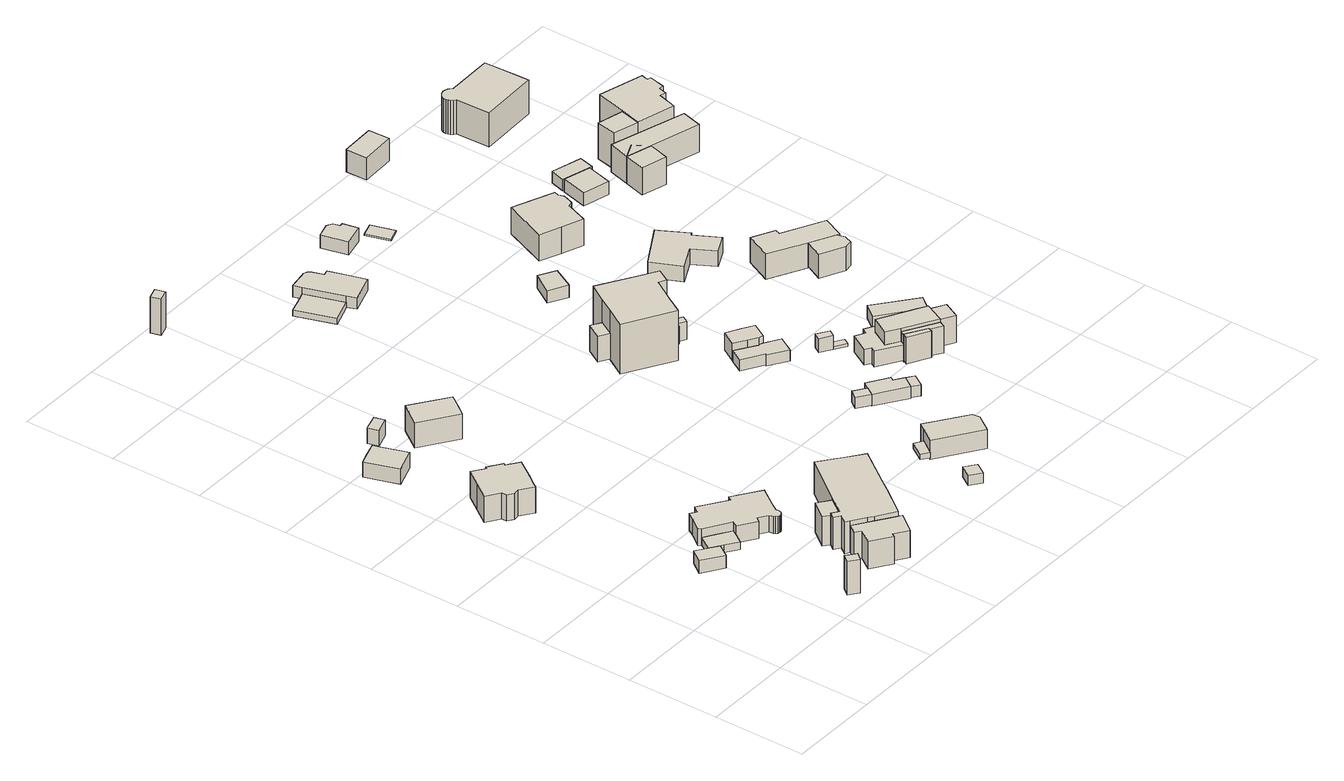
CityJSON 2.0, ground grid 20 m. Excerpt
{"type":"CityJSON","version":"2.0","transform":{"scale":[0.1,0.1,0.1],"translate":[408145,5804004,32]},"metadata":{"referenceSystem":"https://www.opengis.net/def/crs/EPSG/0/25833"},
"CityObjects":{
"building1":{"type":"Building","attributes":{"Gemeindeschluessel":"11000009","BezugspunktDach":"2200","function":"31001_2000","measuredHeight":2.86,"storeysAboveGround":1},"address":[{"country":"Germany","locality":"Berlin","thoroughfareNumber":"28 (1)","thoroughfareName":"Imkerweg"}],"geometry":[{"type":"Solid","lod":"1","boundaries":[[[[0,1,2,3]],[[4,5,6,7]],[[4,7,3,2]],[[5,4,2,1]],[[6,5,1,0]],[[7,6,0,3]]]]}]},
"building2":{"type":"Building","attributes":{"Gemeindeschluessel":"11000009","BezugspunktDach":"2200","function":"51009_1610","measuredHeight":7.59,"storeysAboveGround":0},"address":[{"country":"Germany","locality":"Berlin"}],"geometry":[{"type":"Solid","lod":"1","boundaries":[[[[8,9,10,11]],[[12,13,14,15]],[[12,15,11,10]],[[13,12,10,9]],[[14,13,9,8]],[[15,14,8,11]]]]}]},
"building3":{"type":"Building","attributes":{"Gemeindeschluessel":"11000009","BezugspunktDach":"2200","function":"31001_1010","measuredHeight":8.49,"storeysAboveGround":1},"address":[{"country":"Germany","locality":"Berlin","thoroughfareNumber":"31","thoroughfareName":"Imkerweg"}],"geometry":[{"type":"Solid","lod":"1","boundaries":[[[[16,17,18,19,20,21,22,23,24,25,26,27,28,29,30]],[[31,32,33,34,35,36,37,38,39,40,41,42,43,44,45]],[[31,45,30,29]],[[32,31,29,28]],[[33,32,28,27]],[[34,33,27,26]],[[35,34,26,25]],[[36,35,25,24]],[[37,36,24,23]],[[38,37,23,22]],[[39,38,22,21]],[[40,39,21,20]],[[41,40,20,19]],[[42,41,19,18]],[[43,42,18,17]],[[44,43,17,16]],[[45,44,16,30]]]]}]},
"building4":{"type":"Building","attributes":{"Gemeindeschluessel":"11000009","BezugspunktDach":"2200","function":"31001_2000","measuredHeight":2.81,"storeysAboveGround":1},"address":[{"country":"Germany","locality":"Berlin","thoroughfareNumber":"30 (1)","thoroughfareName":"Imkerweg"}],"geometry":[{"type":"Solid","lod":"1","boundaries":[[[[46,47,48,49,50,51,52]],[[53,54,55,56,57,58,59]],[[53,59,52,51]],[[54,53,51,50]],[[55,54,50,49]],[[56,55,49,48]],[[57,56,48,47]],[[58,57,47,46]],[[59,58,46,52]]]]}]},
"building5":{"type":"Building","attributes":{"Gemeindeschluessel":"11000009","BezugspunktDach":"2200","function":"31001_2463","measuredHeight":4.18,"storeysAboveGround":1},"address":[{"country":"Germany","locality":"Berlin","thoroughfareNumber":"9","thoroughfareName":"Weiselpfad"}],"geometry":[{"type":"Solid","lod":"1","boundaries":[[[[60,61,62,63,64]],[[65,66,67,68,69]],[[65,69,64,63]],[[66,65,63,62]],[[67,66,62,61]],[[68,67,61,60]],[[69,68,60,64]]]]}]},
"building6":{"type":"Building","attributes":{"Gemeindeschluessel":"11000009","BezugspunktDach":"2200","function":"31001_1010","measuredHeight":4.32,"storeysAboveGround":1},"address":[{"country":"Germany","locality":"Berlin","thoroughfareNumber":"30","thoroughfareName":"Imkerweg"}],"geometry":[{"type":"Solid","lod":"1","boundaries":[[[[70,71,72,73,74,75,76,77,78,79,80,81,82,83,84,85,86,87,88,89,90,91,92,93,94,95]],[[96,97,98,99,100,101,102,103,104,105,106,107,108,109,110,111,112,113,114,115,116,117,118,119,120,121]],[[96,121,95,94]],[[97,96,94,93]],[[98,97,93,92]],[[99,98,92,91]],[[100,99,91,90]],[[101,100,90,89]],[[102,101,89,88]],[[103,102,88,87]],[[104,103,87,86]],[[105,104,86,85]],[[106,105,85,84]],[[107,106,84,83]],[[108,107,83,82]],[[109,108,82,81]],[[110,109,81,80]],[[111,110,80,79]],[[112,111,79,78]],[[113,112,78,77]],[[114,113,77,76]],[[115,114,76,75]],[[116,115,75,74]],[[117,116,74,73]],[[118,117,73,72]],[[119,118,72,71]],[[120,119,71,70]],[[121,120,70,95]]]]}]},
"building7":{"type":"Building","attributes":{"Gemeindeschluessel":"11000009","BezugspunktDach":"2200","function":"31001_2723","measuredHeight":3.62,"storeysAboveGround":1},"address":[{"country":"Germany","locality":"Berlin","thoroughfareNumber":"7 (1)","thoroughfareName":"Weiselpfad"}],"geometry":[{"type":"Solid","lod":"1","boundaries":[[[[122,123,124,125]],[[126,127,128,129]],[[126,129,125,124]],[[127,126,124,123]],[[128,127,123,122]],[[129,128,122,125]]]]}]},
"building8":{"type":"Building","attributes":{"Gemeindeschluessel":"11000009","BezugspunktDach":"2200","function":"31001_1010","measuredHeight":7.06,"storeysAboveGround":1},"address":[{"country":"Germany","locality":"Berlin","thoroughfareNumber":"7","thoroughfareName":"Weiselpfad"}],"geometry":[{"type":"Solid","lod":"1","boundaries":[[[[130,131,132,133,134]],[[135,136,137,138,139]],[[135,139,134,133]],[[136,135,133,132]],[[137,136,132,131]],[[138,137,131,130]],[[139,138,130,134]]]]}]},
"building9":{"type":"Building","attributes":{"Gemeindeschluessel":"11000009","function":"31001_1010"},"address":[{"country":"Germany","locality":"Berlin","thoroughfareNumber":"28","thoroughfareName":"Imkerweg"}],"children":["building9-1","building9-2","building9-3"]},
"building9-1":{"type":"BuildingPart","attributes":{"BezugspunktDach":"2200","measuredHeight":8.2,"storeysAboveGround":1},"parents":["building9"],"geometry":[{"type":"MultiSurface","lod":"1","boundaries":[[[140,141,142,143,144,145,146,147,148,149,150,151,152,153,154,155]],[[156,157,158,159,160,161,162,163,164,165,166,167,168,169,170,171]],[[156,171,155,154]],[[172,173,154,153]],[[174,172,153,152]],[[159,158,152,151]],[[160,159,151,150]],[[161,160,150,149]],[[162,161,149,148]],[[163,162,148,147]],[[164,163,147,146]],[[165,164,146,145]],[[175,176,145,144]],[[177,175,144,143]],[[168,178,177,167,143,142]],[[169,168,142,141]],[[170,169,141,140]],[[171,170,140,155]],[[157,156,173,172]],[[179,158,157,172,174]],[[166,165,176,175]],[[167,166,175,177]],[[167,177,178,168]]]}]},
"building9-2":{"type":"BuildingPart","attributes":{"BezugspunktDach":"2200","measuredHeight":6.2,"storeysAboveGround":1},"parents":["building9"],"geometry":[{"type":"MultiSurface","lod":"1","boundaries":[[[180,181,182,183,176,178,184,185,186]],[[187,188,168,165,189,190,191,192,193]],[[187,193,186,185]],[[188,187,185,184]],[[168,188,184,178]],[[194,166,165]],[[189,165,176,183]],[[190,189,183,182]],[[191,190,182,181]],[[192,191,181,180]],[[193,192,180,186]],[[165,166,175,176]],[[167,177,175,166,194]],[[178,177,167,168]]]}]},
"building9-3":{"type":"BuildingPart","attributes":{"BezugspunktDach":"2200","measuredHeight":6.76,"storeysAboveGround":1},"parents":["building9"],"geometry":[{"type":"Solid","lod":"1","boundaries":[[[[173,172,174,195,196]],[[197,158,157,156,198]],[[197,198,196,195]],[[158,197,195,174]],[[198,156,173,196]],[[157,158,174,172]],[[172,173,156,157]]]]}]},
"building10":{"type":"Building","attributes":{"Gemeindeschluessel":"11000009","BezugspunktDach":"2200","function":"51009_1610","measuredHeight":0.356,"storeysAboveGround":0},"address":[{"country":"Germany","locality":"Berlin"}],"geometry":[{"type":"Solid","lod":"1","boundaries":[[[[199,200,201,202]],[[163,203,204,164]],[[163,164,202,201]],[[203,163,201,200]],[[204,203,200,199]],[[164,204,199,202]]]]}]},
"building11":{"type":"Building","attributes":{"Gemeindeschluessel":"11000009","BezugspunktDach":"2200","function":"31001_2000","measuredHeight":8.15,"storeysAboveGround":1},"address":[{"country":"Germany","locality":"Berlin","thoroughfareNumber":"6 (1)","thoroughfareName":"Weiselpfad"}],"geometry":[{"type":"Solid","lod":"1","boundaries":[[[[205,206,207,208]],[[209,210,211,212]],[[209,212,208,207]],[[210,209,207,206]],[[211,210,206,205]],[[212,211,205,208]]]]}]},
"building12":{"type":"Building","attributes":{"Gemeindeschluessel":"11000009","BezugspunktDach":"2200","function":"31001_2000","measuredHeight":2.27,"storeysAboveGround":1},"address":[{"country":"Germany","locality":"Berlin","thoroughfareNumber":"28 (2)","thoroughfareName":"Imkerweg"}],"geometry":[{"type":"Solid","lod":"1","boundaries":[[[[213,214,215,216]],[[217,218,219,220]],[[217,220,216,215]],[[218,217,215,214]],[[219,218,214,213]],[[220,219,213,216]]]]}]},
"building13":{"type":"Building","attributes":{"Gemeindeschluessel":"11000009","BezugspunktDach":"2200","function":"31001_2000","measuredHeight":1.23,"storeysAboveGround":1},"address":[{"country":"Germany","locality":"Berlin","thoroughfareNumber":"32 (1)","thoroughfareName":"Imkerweg"}],"geometry":[{"type":"Solid","lod":"1","boundaries":[[[[221,222,223,224]],[[225,226,227,228]],[[225,228,224,223]],[[226,225,223,222]],[[227,226,222,221]],[[228,227,221,224]]]]}]},
"building14":{"type":"Building","attributes":{"Gemeindeschluessel":"11000009","BezugspunktDach":"2200","function":"31001_2000","measuredHeight":2.16,"storeysAboveGround":1},"address":[{"country":"Germany","locality":"Berlin","thoroughfareNumber":"6 (2)","thoroughfareName":"Weiselpfad"}],"geometry":[{"type":"Solid","lod":"1","boundaries":[[[[229,230,231,232,233]],[[234,235,236,237,238]],[[234,238,233,232]],[[235,234,232,231]],[[236,235,231,230]],[[237,236,230,229]],[[238,237,229,233]]]]}]},
"building15":{"type":"Building","attributes":{"Gemeindeschluessel":"11000009","BezugspunktDach":"2200","function":"31001_1010","measuredHeight":4.34,"storeysAboveGround":1},"address":[{"country":"Germany","locality":"Berlin","thoroughfareNumber":"32","thoroughfareName":"Imkerweg"}],"geometry":[{"type":"Solid","lod":"1","boundaries":[[[[239,240,241,242,243,244]],[[245,246,247,248,249,250]],[[245,250,244,243]],[[246,245,243,242]],[[247,246,242,241]],[[248,247,241,240]],[[249,248,240,239]],[[250,249,239,244]]]]}]},
"building16":{"type":"Building","attributes":{"Gemeindeschluessel":"11000009","BezugspunktDach":"2200","function":"31001_1010","measuredHeight":2.58,"storeysAboveGround":1},"address":[{"country":"Germany","locality":"Berlin","thoroughfareNumber":"4","thoroughfareName":"Weiselpfad"}],"geometry":[{"type":"Solid","lod":"1","boundaries":[[[[251,252,253,254,255,256,257,258,259,260,261,262,263,264]],[[265,266,267,268,269,270,271,272,273,274,275,276,277,278]],[[265,278,264,263]],[[266,265,263,262]],[[267,266,262,261]],[[268,267,261,260]],[[269,268,260,259]],[[270,269,259,258]],[[271,270,258,257]],[[272,271,257,256]],[[273,272,256,255]],[[274,273,255,254]],[[275,274,254,253]],[[276,275,253,252]],[[277,276,252,251]],[[278,277,251,264]]]]}]},
"building17":{"type":"Building","attributes":{"Gemeindeschluessel":"11000009","BezugspunktDach":"2200","function":"51009_1610","measuredHeight":2.54,"storeysAboveGround":0},"address":[{"country":"Germany","locality":"Berlin"}],"geometry":[{"type":"Solid","lod":"1","boundaries":[[[[279,280,281,282]],[[283,284,285,286]],[[283,286,282,281]],[[284,283,281,280]],[[285,284,280,279]],[[286,285,279,282]]]]}]},
"building18":{"type":"Building","attributes":{"Gemeindeschluessel":"11000009","function":"31001_1010"},"address":[{"country":"Germany","locality":"Berlin","thoroughfareNumber":"36","thoroughfareName":"Imkerweg"}],"children":["building18-1","building18-2","building18-3"]},
"building18-1":{"type":"BuildingPart","attributes":{"BezugspunktDach":"2200","measuredHeight":11.91,"storeysAboveGround":2},"parents":["building18"],"geometry":[{"type":"MultiSurface","lod":"1","boundaries":[[[287,288,289,290,291,292,293,294,295,296,297,298]],[[299,300,301,302,303,304,305,306,307,308,309,310]],[[299,310,298,297]],[[300,299,311,312,313,314,315,297,296]],[[301,300,296,295]],[[302,301,295,294]],[[303,302,294,293]],[[304,303,293,292]],[[305,304,292,291]],[[306,305,291,290]],[[316,317,290,289]],[[307,306,318,319]],[[308,307,289,288],[320,321,316,319]],[[309,308,288,287]],[[310,309,287,298]],[[315,314,313,312,311]],[[319,318,317,316]],[[316,321,320,319]]]}]},
"building18-2":{"type":"BuildingPart","attributes":{"BezugspunktDach":"2200","measuredHeight":5.82,"storeysAboveGround":2},"parents":["building18"],"geometry":[{"type":"Solid","lod":"1","boundaries":[[[[315,314,322,323]],[[324,313,312,325]],[[324,325,323,322]],[[313,324,322,314]],[[325,312,315,323]],[[313,314,315,312]]]]}]},
"building18-3":{"type":"BuildingPart","attributes":{"BezugspunktDach":"2200","measuredHeight":4.04,"storeysAboveGround":2},"parents":["building18"],"geometry":[{"type":"MultiSurface","lod":"1","boundaries":[[[326,327,328,329,317,321]],[[318,330,331,332,333,320]],[[330,318,317,329]],[[331,330,329,328]],[[332,331,328,327]],[[333,332,327,326]],[[320,333,326,321]],[[318,319,316,317]],[[320,321,316,334,319]]]}]},
"building19":{"type":"Building","attributes":{"Gemeindeschluessel":"11000009","BezugspunktDach":"2200","function":"31001_2000","measuredHeight":2.69,"storeysAboveGround":1},"address":[{"country":"Germany","locality":"Berlin","thoroughfareNumber":"34 (2)","thoroughfareName":"Imkerweg"}],"geometry":[{"type":"Solid","lod":"1","boundaries":[[[[335,336,337,338,339,280,279]],[[340,341,342,343,344,345,346]],[[340,346,279,280]],[[341,340,280,339]],[[342,341,339,338]],[[343,342,338,337]],[[344,343,337,336]],[[345,344,336,335]],[[346,345,335,279]]]]}]},
"building20":{"type":"Building","attributes":{"Gemeindeschluessel":"11000009","BezugspunktDach":"2200","function":"31001_2000","measuredHeight":2.51,"storeysAboveGround":1},"address":[{"country":"Germany","locality":"Berlin","thoroughfareNumber":"34 (4)","thoroughfareName":"Imkerweg"}],"geometry":[{"type":"Solid","lod":"1","boundaries":[[[[347,348,349,350,351,352,353,354,355]],[[356,357,358,359,360,361,362,363,364]],[[356,364,355,354]],[[357,356,354,353]],[[358,357,353,352]],[[359,358,352,351]],[[360,359,351,350]],[[361,360,350,349]],[[362,361,349,348]],[[363,362,348,347]],[[364,363,347,355]]]]}]},
"building21":{"type":"Building","attributes":{"Gemeindeschluessel":"11000009","BezugspunktDach":"2200","function":"51009_1610","measuredHeight":2.58,"storeysAboveGround":0},"address":[{"country":"Germany","locality":"Berlin"}],"geometry":[{"type":"Solid","lod":"1","boundaries":[[[[365,366,336,335]],[[367,368,369,370]],[[367,370,335,336]],[[368,367,336,366]],[[369,368,366,365]],[[370,369,365,335]]]]}]},
"building22":{"type":"Building","attributes":{"Gemeindeschluessel":"11000009","BezugspunktDach":"2200","function":"31001_2000","measuredHeight":4.05,"storeysAboveGround":1},"address":[{"country":"Germany","locality":"Berlin","thoroughfareNumber":"36 (1)","thoroughfareName":"Imkerweg"}],"geometry":[{"type":"Solid","lod":"1","boundaries":[[[[371,372,328,327]],[[373,374,375,376]],[[373,376,327,328]],[[374,373,328,372]],[[375,374,372,371]],[[376,375,371,327]]]]}]},
"building23":{"type":"Building","attributes":{"Gemeindeschluessel":"11000009","BezugspunktDach":"2200","function":"31001_2000","measuredHeight":4.88,"storeysAboveGround":2},"address":[{"country":"Germany","locality":"Berlin","thoroughfareNumber":"36 (2)","thoroughfareName":"Imkerweg"}],"geometry":[{"type":"Solid","lod":"1","boundaries":[[[[377,378,379,380,381,382,383]],[[384,385,386,387,388,389,390]],[[384,390,383,382]],[[385,384,382,381]],[[386,385,381,380]],[[387,386,380,379]],[[388,387,379,378]],[[389,388,378,377]],[[390,389,377,383]]]]}]},
"building24":{"type":"Building","attributes":{"Gemeindeschluessel":"11000009","BezugspunktDach":"2200","function":"51009_1610","measuredHeight":4.04,"storeysAboveGround":0},"address":[{"country":"Germany","locality":"Berlin"}],"geometry":[{"type":"Solid","lod":"1","boundaries":[[[[329,391,392,317]],[[393,394,330,318]],[[393,318,317,392]],[[394,393,392,391]],[[330,394,391,329]],[[318,330,329,317]]]]}]},
"building25":{"type":"Building","attributes":{"Gemeindeschluessel":"11000009","BezugspunktDach":"2200","function":"31001_2000","measuredHeight":2.74,"storeysAboveGround":1},"address":[{"country":"Germany","locality":"Berlin","thoroughfareNumber":"38 (1)","thoroughfareName":"Imkerweg"}],"geometry":[{"type":"Solid","lod":"1","boundaries":[[[[395,396,397,398]],[[399,400,401,402]],[[399,402,398,397]],[[400,399,397,396]],[[401,400,396,395]],[[402,401,395,398]]]]}]},
"building26":{"type":"Building","attributes":{"Gemeindeschluessel":"11000009","BezugspunktDach":"2200","function":"31001_1010","measuredHeight":2.95,"storeysAboveGround":1},"address":[{"country":"Germany","locality":"Berlin","thoroughfareNumber":"2 (1)","thoroughfareName":"Weiselpfad"}],"geometry":[{"type":"Solid","lod":"1","boundaries":[[[[403,404,405,406,407,408,409]],[[410,411,412,413,414,415,416]],[[410,416,409,408]],[[411,410,408,407]],[[412,411,407,406]],[[413,412,406,405]],[[414,413,405,404]],[[415,414,404,403]],[[416,415,403,409]]]]}]},
"building27":{"type":"Building","attributes":{"Gemeindeschluessel":"11000009","BezugspunktDach":"2200","function":"51009_1610","measuredHeight":3.08,"storeysAboveGround":0},"address":[{"country":"Germany","locality":"Berlin"}],"geometry":[{"type":"Solid","lod":"1","boundaries":[[[[417,418,419,420]],[[421,422,423,424]],[[421,424,420,419]],[[422,421,419,418]],[[423,422,418,417]],[[424,423,417,420]]]]}]},
"building28":{"type":"Building","attributes":{"Gemeindeschluessel":"11000009","BezugspunktDach":"2200","function":"31001_2000","measuredHeight":0.583,"storeysAboveGround":1},"address":[{"country":"Germany","locality":"Berlin","thoroughfareNumber":"34 (3)","thoroughfareName":"Imkerweg"}],"geometry":[{"type":"Solid","lod":"1","boundaries":[[[[425,426,427,428]],[[429,430,431,432]],[[429,432,428,427]],[[430,429,427,426]],[[431,430,426,425]],[[432,431,425,428]]]]}]},
"building29":{"type":"Building","attributes":{"Gemeindeschluessel":"11000009","BezugspunktDach":"2200","function":"51009_1610","measuredHeight":5.96,"storeysAboveGround":0},"address":[{"country":"Germany","locality":"Berlin"}],"geometry":[{"type":"Solid","lod":"1","boundaries":[[[[433,434,435,436]],[[437,438,439,440]],[[437,440,436,435]],[[438,437,435,434]],[[439,438,434,433]],[[440,439,433,436]]]]}]},
"building30":{"type":"Building","attributes":{"Gemeindeschluessel":"11000009","BezugspunktDach":"2200","function":"31001_2000","measuredHeight":3.55,"storeysAboveGround":1},"address":[{"country":"Germany","locality":"Berlin","thoroughfareNumber":"34 (1)","thoroughfareName":"Imkerweg"}],"geometry":[{"type":"Solid","lod":"1","boundaries":[[[[441,442,443,444,445,446,447,448,449,450,451,452]],[[453,454,455,456,457,458,459,460,437,461,462,463]],[[453,463,452,451]],[[454,453,451,450]],[[455,454,450,449]],[[456,455,449,448]],[[457,456,448,447]],[[458,457,447,446]],[[459,458,446,445]],[[460,459,445,444]],[[437,460,444,443]],[[461,437,443,442]],[[462,461,442,441]],[[463,462,441,452]]]]}]},
"building31":{"type":"Building","attributes":{"Gemeindeschluessel":"11000009","BezugspunktDach":"2200","function":"31001_2000","measuredHeight":0.3,"storeysAboveGround":1},"address":[{"country":"Germany","locality":"Berlin","thoroughfareNumber":"2 (2)","thoroughfareName":"Weiselpfad"}],"geometry":[{"type":"Solid","lod":"1","boundaries":[[[[464,465,466,467]],[[468,469,470,471]],[[468,471,467,466]],[[469,468,466,465]],[[470,469,465,464]],[[471,470,464,467]]]]}]},
"building32":{"type":"Building","attributes":{"Gemeindeschluessel":"11000009","function":"31001_1010"},"address":[{"country":"Germany","locality":"Berlin","thoroughfareNumber":"34","thoroughfareName":"Imkerweg"}],"children":["building32-1","building32-2","building32-3"]},
"building32-1":{"type":"BuildingPart","attributes":{"BezugspunktDach":"2200","measuredHeight":7.55,"storeysAboveGround":2},"parents":["building32"],"geometry":[{"type":"MultiSurface","lod":"1","boundaries":[[[472,473,474,475,476,477,478,479]],[[480,481,482,483,484,485,486,487]],[[480,487,479,478]],[[481,480,478,477]],[[482,481,477,476]],[[488,489,476,475]],[[484,490,488,483,475,474]],[[485,484,474,473]],[[486,491,492,485,473,472]],[[487,486,472,479]],[[483,482,489,488]],[[483,488,490,484]],[[485,492,491,486]]]}]},
"building32-2":{"type":"BuildingPart","attributes":{"BezugspunktDach":"2200","measuredHeight":6.05,"storeysAboveGround":2},"parents":["building32"],"geometry":[{"type":"Solid","lod":"1","boundaries":[[[[493,494,492,491,495]],[[486,485,496,497,498]],[[486,498,495,491]],[[496,485,492,494]],[[497,496,494,493]],[[498,497,493,495]],[[491,492,485,486]]]]}]},
"building32-3":{"type":"BuildingPart","attributes":{"BezugspunktDach":"2200","measuredHeight":6.05,"storeysAboveGround":2},"parents":["building32"],"geometry":[{"type":"MultiSurface","lod":"1","boundaries":[[[499,500,489,490]],[[482,501,502,484]],[[501,482,489,500]],[[502,501,500,499]],[[484,502,499,490]],[[482,503,483,488,489]],[[484,490,488,483]]]}]},
"building33":{"type":"Building","attributes":{"Gemeindeschluessel":"11000009","BezugspunktDach":"2200","function":"31001_1010","measuredHeight":7.99,"storeysAboveGround":1},"address":[{"country":"Germany","locality":"Berlin","thoroughfareNumber":"40A","thoroughfareName":"Imkerweg"}],"geometry":[{"type":"Solid","lod":"1","boundaries":[[[[504,505,506,507,508,509,510,511,512,513]],[[514,515,516,517,518,519,520,521,522,523]],[[514,523,513,512]],[[515,514,512,511]],[[516,515,511,510]],[[517,516,510,509]],[[518,517,509,508]],[[519,518,508,507]],[[520,519,507,506]],[[521,520,506,505]],[[522,521,505,504]],[[523,522,504,513]]]]}]},
"building34":{"type":"Building","attributes":{"Gemeindeschluessel":"11000009","BezugspunktDach":"2200","function":"31001_2000","measuredHeight":3,"storeysAboveGround":1},"address":[{"country":"Germany","locality":"Berlin","thoroughfareNumber":"36 (4)","thoroughfareName":"Imkerweg"}],"geometry":[{"type":"Solid","lod":"1","boundaries":[[[[524,525,526,527]],[[528,529,530,531]],[[528,531,527,526]],[[529,528,526,525]],[[530,529,525,524]],[[531,530,524,527]]]]}]},
"building35":{"type":"Building","attributes":{"Gemeindeschluessel":"11000009","BezugspunktDach":"2200","function":"31001_1000","measuredHeight":3.43,"storeysAboveGround":1},"address":[{"country":"Germany","locality":"Berlin","thoroughfareNumber":"38 (2)","thoroughfareName":"Imkerweg"}],"geometry":[{"type":"Solid","lod":"1","boundaries":[[[[532,533,534,535,536,537,538,539]],[[540,541,542,543,544,545,546,547]],[[540,547,539,538]],[[541,540,538,537]],[[542,541,537,536]],[[543,542,536,535]],[[544,543,535,534]],[[545,544,534,533]],[[546,545,533,532]],[[547,546,532,539]]]]}]},
"building36":{"type":"Building","attributes":{"Gemeindeschluessel":"11000009","BezugspunktDach":"2200","function":"31001_1010","measuredHeight":5.42,"storeysAboveGround":1},"address":[{"country":"Germany","locality":"Berlin","thoroughfareNumber":"36 (3)","thoroughfareName":"Imkerweg"}],"geometry":[{"type":"Solid","lod":"1","boundaries":[[[[548,549,550,551,552,553]],[[554,555,556,557,558,559]],[[554,559,553,552]],[[555,554,552,551]],[[556,555,551,550]],[[557,556,550,549]],[[558,557,549,548]],[[559,558,548,553]]]]}]},
"building37":{"type":"Building","attributes":{"Gemeindeschluessel":"11000009","BezugspunktDach":"2200","function":"31001_1010","measuredHeight":5.66,"storeysAboveGround":1},"address":[{"country":"Germany","locality":"Berlin","thoroughfareNumber":"38","thoroughfareName":"Imkerweg"}],"geometry":[{"type":"Solid","lod":"1","boundaries":[[[[552,551,560,561,562,563,564,565]],[[566,567,568,569,570,571,572,573]],[[566,573,565,564]],[[567,566,564,563]],[[568,567,563,562]],[[569,568,562,561]],[[570,569,561,560]],[[571,570,560,551]],[[572,571,551,552]],[[573,572,552,565]]]]}]},
"building38":{"type":"Building","attributes":{"Gemeindeschluessel":"11000009","BezugspunktDach":"2200","function":"31001_2000","measuredHeight":5.09,"storeysAboveGround":1},"address":[{"country":"Germany","locality":"Berlin","thoroughfareNumber":"41 (1)","thoroughfareName":"Imkerweg"}],"geometry":[{"type":"Solid","lod":"1","boundaries":[[[[574,575,576,577]],[[578,579,580,581]],[[578,581,577,576]],[[579,578,576,575]],[[580,579,575,574]],[[581,580,574,577]]]]}]},
"building39":{"type":"Building","attributes":{"Gemeindeschluessel":"11000009","BezugspunktDach":"2200","function":"31001_2463","measuredHeight":3.14,"storeysAboveGround":1},"address":[{"country":"Germany","locality":"Berlin","thoroughfareNumber":"40 (1)","thoroughfareName":"Imkerweg"}],"geometry":[{"type":"Solid","lod":"1","boundaries":[[[[582,583,584,585,586]],[[587,588,589,590,591]],[[587,591,586,585]],[[588,587,585,584]],[[589,588,584,583]],[[590,589,583,582]],[[591,590,582,586]]]]}]},
"building40":{"type":"Building","attributes":{"Gemeindeschluessel":"11000009","BezugspunktDach":"2200","function":"31001_2000","measuredHeight":2.63,"storeysAboveGround":1},"address":[{"country":"Germany","locality":"Berlin","thoroughfareNumber":"42 (1)","thoroughfareName":"Imkerweg"}],"geometry":[{"type":"Solid","lod":"1","boundaries":[[[[592,593,594,595]],[[596,597,598,599]],[[596,599,595,594]],[[597,596,594,593]],[[598,597,593,592]],[[599,598,592,595]]]]}]},
"building41":{"type":"Building","attributes":{"Gemeindeschluessel":"11000009","function":"31001_1010"},"address":[{"country":"Germany","locality":"Berlin","thoroughfareNumber":"40","thoroughfareName":"Imkerweg"}],"children":["building41-1","building41-2"]},
"building41-1":{"type":"BuildingPart","attributes":{"BezugspunktDach":"2200","measuredHeight":6.65,"storeysAboveGround":1},"parents":["building41"],"geometry":[{"type":"Solid","lod":"1","boundaries":[[[[600,601,602,603]],[[604,605,606,607]],[[604,607,603,602]],[[605,604,602,601]],[[606,605,601,600]],[[607,606,600,603]]]]}]},
"building41-2":{"type":"BuildingPart","attributes":{"BezugspunktDach":"2200","measuredHeight":6.65,"storeysAboveGround":1},"parents":["building41"],"geometry":[{"type":"Solid","lod":"1","boundaries":[[[[608,609,610,603,611]],[[607,612,613,614,615]],[[607,615,611,603]],[[612,607,603,610]],[[613,612,610,609]],[[614,613,609,608]],[[615,614,608,611]]]]}]},
"building42":{"type":"Building","attributes":{"Gemeindeschluessel":"11000009","function":"31001_1010"},"address":[{"country":"Germany","locality":"Berlin","thoroughfareNumber":"42A","thoroughfareName":"Imkerweg"}],"children":["building42-1","building42-2"]},
"building42-1":{"type":"BuildingPart","attributes":{"BezugspunktDach":"2200","measuredHeight":7.67,"storeysAboveGround":2},"parents":["building42"],"geometry":[{"type":"MultiSurface","lod":"1","boundaries":[[[616,617,618,619,620,621,622,623,624,625,626,627,628,629,630,631,632,633,634,635]],[[636,637,638,639,640,641,642,643,644,645,646,647,648,649,650,651,652,653,654,655]],[[636,655,635,634]],[[637,636,634,633]],[[638,637,633,632]],[[639,638,632,631]],[[640,639,631,630]],[[641,640,630,629]],[[642,641,629,628]],[[643,642,628,627]],[[644,643,627,626]],[[645,644,626,625]],[[646,645,625,624]],[[647,646,624,623]],[[656,657,623,622]],[[648,647,658,659]],[[649,648,622,621]],[[650,649,621,620]],[[651,650,620,619]],[[652,651,619,618]],[[653,652,618,617]],[[654,653,617,616]],[[655,654,616,635]],[[659,658,657,656]]]}]},
"building42-2":{"type":"BuildingPart","attributes":{"BezugspunktDach":"2200","measuredHeight":4.36,"storeysAboveGround":2},"parents":["building42"],"geometry":[{"type":"Solid","lod":"1","boundaries":[[[[656,660,661,657]],[[662,663,659,658]],[[662,658,657,661]],[[663,662,661,660]],[[659,663,660,656]],[[658,659,656,657]]]]}]},
"building43":{"type":"Building","attributes":{"Gemeindeschluessel":"11000009","function":"31001_1010"},"address":[{"country":"Germany","locality":"Berlin","thoroughfareNumber":"42","thoroughfareName":"Imkerweg"}],"children":["building43-1","building43-2"]},
"building43-1":{"type":"BuildingPart","attributes":{"BezugspunktDach":"2200","measuredHeight":9.55,"storeysAboveGround":2},"parents":["building43"],"geometry":[{"type":"MultiSurface","lod":"1","boundaries":[[[664,665,666,667,668,669,670,671,672,673,674,675]],[[676,677,678,679,680,681,682,683,684,685,686,687]],[[688,689,687,675,674]],[[677,676,674,673]],[[678,677,673,672]],[[679,678,672,671]],[[680,679,671,670]],[[681,680,670,669]],[[682,681,669,668]],[[683,682,668,667]],[[684,683,667,666]],[[685,684,666,665]],[[686,685,665,664]],[[687,686,664,675]],[[676,687,689,688]]]}]},
"building43-2":{"type":"BuildingPart","attributes":{"BezugspunktDach":"2200","measuredHeight":8.2,"storeysAboveGround":2},"parents":["building43"],"geometry":[{"type":"Solid","lod":"1","boundaries":[[[[689,688,690,691]],[[692,676,687,693]],[[692,693,691,690]],[[676,692,690,688]],[[693,687,689,691]],[[687,676,688,689]]]]}]}
},
"vertices":[
[180,260,51],[198,287,51],[156,317,51],[137,290,51],[156,317,22],[198,287,22],[180,260,22],[137,290,22],
[268,14,96],[280,29,96],[260,45,96],[248,29,96],[260,45,20],[280,29,20],[268,14,20],[248,29,20],
[54,687,84],[55,676,84],[68,667,84],[81,669,84],[107,648,84],[113,657,84],[132,683,84],[156,718,84],[130,737,84],[133,741,84],[104,761,84],[101,757,84],[75,776,84],[50,741,84],[25,706,84],[50,741,25],[75,776,25],[101,757,25],[104,761,25],[133,741,25],[130,737,25],[156,718,25],[132,683,25],[113,657,25],[107,648,25],[81,669,25],[68,667,25],[55,676,25],[54,687,25],[25,706,25],
[220,294,38],[245,276,38],[259,296,38],[267,308,38],[241,325,38],[214,342,38],[194,312,38],[214,342,21],[241,325,21],[267,308,21],[259,296,21],[245,276,21],[220,294,21],[194,312,21],
[33,906,59],[86,924,59],[62,994,59],[35,985,59],[9,976,59],[35,985,24],[62,994,24],[86,924,24],[33,906,24],[9,976,24],
[214,342,58],[267,308,58],[259,296,58],[296,271,58],[304,281,58],[324,268,58],[326,258,58],[328,255,58],[331,252,58],[334,251,58],[338,251,58],[341,252,58],[344,254,58],[346,257,58],[347,261,58],[347,264,58],[346,269,58],[358,287,58],[384,324,58],[327,364,58],[321,355,58],[263,395,58],[253,381,58],[240,390,58],[230,375,58],[210,348,58],[230,375,20],[240,390,20],[253,381,20],[263,395,20],[321,355,20],[327,364,20],[384,324,20],[358,287,20],[346,269,20],[347,264,20],[347,261,20],[346,257,20],[344,254,20],[341,252,20],[338,251,20],[334,251,20],[331,252,20],[328,255,20],[326,258,20],[324,268,20],[304,281,20],[296,271,20],[259,296,20],[267,308,20],[214,342,20],[210,348,20],
[108,1012,60],[142,1023,60],[135,1045,60],[101,1035,60],[135,1045,24],[142,1023,24],[108,1012,24],[101,1035,24],
[220,903,80],[237,926,80],[254,950,80],[178,1004,80],[144,956,80],[178,1004,23],[254,950,23],[237,926,23],[220,903,23],[144,956,23],
[366,131,90],[354,115,90],[363,109,90],[392,89,90],[403,81,90],[441,55,90],[485,114,90],[504,141,90],[557,214,90],[522,241,90],[511,250,90],[476,277,90],[403,180,90],[376,143,90],[362,153,90],[353,140,90],[362,153,18],[376,143,18],[403,180,18],[476,277,18],[511,250,18],[522,241,18],[557,214,18],[504,141,18],[485,114,18],[441,55,18],[403,81,18],[392,89,18],[363,109,18],[354,115,18],[366,131,18],[353,140,18],[376,143,85],[362,153,85],[403,180,85],[403,81,80],[441,55,80],[392,89,80],[363,109,80],[403,180,76],
[383,21,80],[388,30,80],[417,10,80],[448,50,80],[349,89,80],[362,81,80],[341,50,80],[362,81,18],[349,89,18],[448,50,18],[417,10,18],[388,30,18],[383,21,18],[341,50,18],[400,83,18],
[377,200,85],[349,163,85],[377,200,18],[349,163,18],
[506,100,21],[526,127,21],[504,141,21],[485,114,21],[526,127,18],[506,100,18],
[153,1552,106],[177,1559,106],[171,1581,106],[147,1573,106],[171,1581,24],[177,1559,24],[153,1552,24],[147,1573,24],
[696,49,38],[712,73,38],[689,91,38],[672,66,38],[689,91,15],[712,73,15],[696,49,15],[672,66,15],
[701,176,28],[724,208,28],[706,219,28],[685,187,28],[706,219,16],[724,208,16],[701,176,16],[685,187,16],
[380,1313,35],[432,1331,35],[405,1413,35],[379,1404,35],[352,1396,35],[379,1404,22],[405,1413,22],[432,1331,22],[380,1313,22],[352,1396,22],
[793,112,55],[818,148,55],[816,164,55],[734,222,55],[724,208,55],[701,176,55],[724,208,12],[734,222,12],[816,164,12],[818,148,12],[793,112,12],[701,176,12],
[405,1413,50],[432,1331,50],[439,1311,50],[499,1331,50],[475,1408,50],[463,1405,50],[455,1428,50],[453,1432,50],[450,1435,50],[446,1437,50],[442,1438,50],[437,1437,50],[433,1436,50],[399,1431,50],[433,1436,24],[437,1437,24],[442,1438,24],[446,1437,24],[450,1435,24],[453,1432,24],[455,1428,24],[463,1405,24],[475,1408,24],[499,1331,24],[439,1311,24],[432,1331,24],[405,1413,24],[399,1431,24],
[772,365,41],[784,383,41],[758,401,41],[746,383,41],[758,401,16],[784,383,16],[772,365,16],[746,383,16],
[666,735,135],[690,776,135],[700,792,135],[709,806,135],[717,820,135],[733,812,135],[749,840,135],[715,860,135],[635,909,135],[611,870,135],[592,837,135],[566,795,135],[592,837,22],[611,870,22],[635,909,22],[715,860,22],[749,840,22],[733,812,22],[717,820,22],[709,806,22],[700,792,22],[690,776,22],[666,735,22],[566,795,22],[592,837,77],[592,837,24],[611,870,24],[611,870,82],[592,837,82],[700,792,63],[709,806,63],[709,806,23],[700,792,23],[690,776,23],[690,776,63],
[590,884,82],[570,850,82],[590,884,24],[570,850,24],
[709,765,63],[713,773,63],[720,787,63],[725,796,63],[725,796,23],[720,787,23],[713,773,23],[709,765,23],[700,792,36],
[836,322,41],[853,347,41],[833,361,41],[837,369,41],[794,397,41],[784,383,14],[794,397,14],[837,369,14],[833,361,14],[853,347,14],[836,322,14],[772,365,14],
[756,599,43],[754,596,43],[794,571,43],[814,605,43],[782,624,43],[774,628,43],[772,626,43],[728,655,43],[712,626,43],[728,655,18],[772,626,18],[774,628,18],[782,624,18],[814,605,18],[794,571,18],[754,596,18],[756,599,18],[712,626,18],
[852,310,41],[869,336,41],[853,347,16],[869,336,16],[852,310,16],[836,322,16],
[730,763,63],[738,777,63],[720,787,22],[738,777,22],[730,763,22],[713,773,22],
[755,640,59],[774,628,59],[782,624,59],[801,657,59],[774,673,59],[747,688,59],[728,656,59],[747,688,20],[774,673,20],[801,657,20],[782,624,20],[774,628,20],[755,640,20],[728,656,20],
[733,812,63],[717,820,63],[717,820,23],[733,812,23],
[708,1020,50],[732,1066,50],[697,1086,50],[669,1041,50],[697,1086,22],[732,1066,22],[708,1020,22],[669,1041,22],
[569,1428,55],[616,1440,55],[609,1473,55],[602,1472,55],[598,1487,55],[586,1493,55],[555,1484,55],[586,1493,25],[598,1487,25],[602,1472,25],[609,1473,25],[616,1440,25],[569,1428,25],[555,1484,25],
[875,531,47],[884,545,47],[859,561,47],[850,546,47],[859,561,16],[884,545,16],[875,531,16],[850,546,16],
[900,516,21],[908,529,21],[884,545,21],[875,531,21],[884,545,15],[908,529,15],[900,516,15],[875,531,15],
[970,374,70],[974,383,70],[931,409,70],[925,399,70],[931,409,10],[974,383,10],[970,374,10],[925,399,10],
[887,451,46],[881,441,46],[931,409,46],[937,420,46],[909,437,46],[931,476,46],[1003,436,46],[1011,452,46],[926,500,46],[919,489,46],[898,500,46],[875,459,46],[898,500,10],[919,489,10],[926,500,10],[1011,452,10],[1003,436,10],[931,476,10],[909,437,10],[937,420,10],[881,441,10],[887,451,10],[875,459,10],
[651,1390,30],[680,1401,30],[665,1451,30],[635,1441,30],[665,1451,27],[680,1401,27],[651,1390,27],[635,1441,27],
[937,420,75],[1005,380,75],[1009,387,75],[1016,402,75],[1026,423,75],[1003,436,75],[931,476,75],[909,437,75],[931,476,7],[1003,436,7],[1026,423,7],[1016,402,7],[1009,387,7],[1005,380,7],[937,420,7],[909,437,7],[1016,402,68],[1026,423,68],[1009,387,68],[937,420,68],[1005,380,68],
[974,383,68],[999,367,68],[931,409,68],[999,367,7],[974,383,7],[931,409,7],
[1040,369,68],[1058,405,68],[1058,405,7],[1040,369,7],[1022,415,7],
[813,1116,83],[858,1098,83],[876,1145,83],[888,1149,83],[896,1172,83],[892,1184,83],[895,1193,83],[851,1211,83],[807,1229,83],[768,1134,83],[807,1229,23],[851,1211,23],[895,1193,23],[892,1184,23],[896,1172,23],[888,1149,23],[876,1145,23],[858,1098,23],[813,1116,23],[768,1134,23],
[1065,454,35],[1087,482,35],[1005,549,35],[982,520,35],[1005,549,5],[1087,482,5],[1065,454,5],[982,520,5],
[884,884,51],[935,910,51],[962,863,51],[1002,883,51],[973,935,51],[979,938,51],[945,999,51],[854,947,51],[945,999,16],[979,938,16],[973,935,16],[1002,883,16],[962,863,16],[935,910,16],[884,884,16],[854,947,16],
[1096,667,68],[1114,669,68],[1121,687,68],[1116,704,68],[1064,731,68],[1045,692,68],[1064,731,14],[1116,704,14],[1121,687,14],[1114,669,14],[1096,667,14],[1045,692,14],
[1122,701,68],[1143,747,68],[1056,792,68],[1060,803,68],[1013,827,68],[987,772,68],[1013,827,11],[1060,803,11],[1056,792,11],[1143,747,11],[1122,701,11],[1116,704,11],[1064,731,11],[987,772,11],
[786,1548,74],[861,1552,74],[859,1598,74],[785,1595,74],[859,1598,23],[861,1552,23],[786,1548,23],[785,1595,23],
[1021,1162,50],[1036,1217,50],[1007,1225,50],[978,1233,50],[963,1177,50],[978,1233,21],[1007,1225,21],[1036,1217,21],[1021,1162,21],[963,1177,21],
[1045,1219,47],[1053,1251,47],[988,1269,47],[979,1237,47],[988,1269,21],[1053,1251,21],[1045,1219,21],[979,1237,21],
[1232,1110,83],[1244,1154,83],[1082,1202,83],[1069,1156,83],[1082,1202,21],[1244,1154,21],[1232,1110,21],[1069,1156,21],
[1111,1096,83],[1124,1140,83],[1103,1171,83],[1056,1111,83],[1103,1171,21],[1124,1140,21],[1111,1096,21],[1056,1111,21],
[1002,1521,95],[1004,1516,95],[1007,1512,95],[1012,1509,95],[1014,1435,95],[1144,1440,95],[1143,1463,95],[1141,1516,95],[1140,1539,95],[1037,1536,95],[1034,1540,95],[1030,1543,95],[1025,1545,95],[1020,1546,95],[1015,1545,95],[1011,1543,95],[1007,1540,95],[1004,1536,95],[1002,1531,95],[1001,1526,95],[1002,1531,18],[1004,1536,18],[1007,1540,18],[1011,1543,18],[1015,1545,18],[1020,1546,18],[1025,1545,18],[1030,1543,18],[1034,1540,18],[1037,1536,18],[1140,1539,18],[1141,1516,18],[1143,1463,18],[1144,1440,18],[1014,1435,18],[1012,1509,18],[1007,1512,18],[1004,1516,18],[1002,1521,18],[1001,1526,18],[1143,1463,63],[1141,1516,63],[1141,1516,19],[1143,1463,19],
[1167,1464,63],[1165,1517,63],[1165,1517,19],[1167,1464,19],
[1231,1168,102],[1242,1208,102],[1255,1205,102],[1259,1219,102],[1260,1223,102],[1270,1222,102],[1278,1257,102],[1270,1259,102],[1274,1274,102],[1178,1300,102],[1161,1235,102],[1150,1190,102],[1161,1235,18],[1178,1300,18],[1274,1274,18],[1270,1259,18],[1278,1257,18],[1270,1222,18],[1260,1223,18],[1259,1219,18],[1255,1205,18],[1242,1208,18],[1231,1168,18],[1150,1190,18],[1161,1235,100],[1150,1190,100],
[1105,1249,100],[1096,1205,100],[1105,1249,18],[1096,1205,18]
]}
